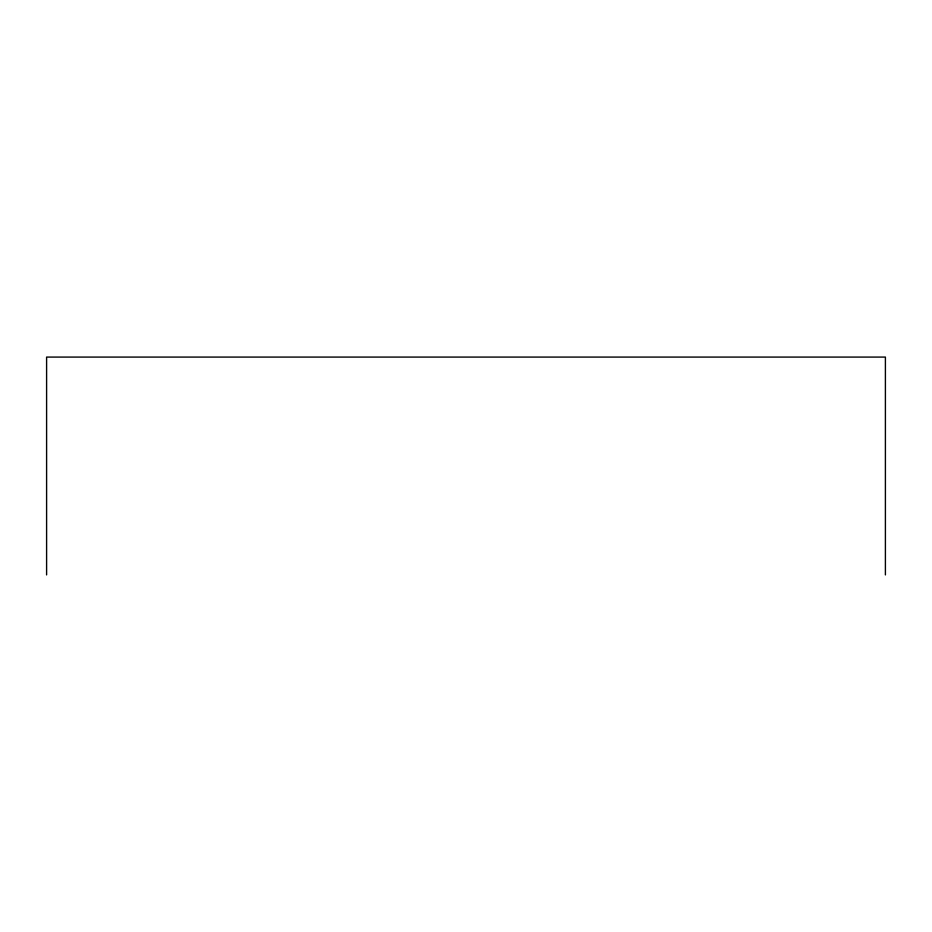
<?xml version="1.0" encoding="UTF-8"?>
<svg xmlns="http://www.w3.org/2000/svg" width="932" height="932" viewBox="0 0 932 932"><rect width="100%" height="100%" fill="white"/><g stroke="black" fill="none" stroke-linecap="round" stroke-linejoin="round"><path stroke-width="1.4" d="M885.4 574.916L885.4 357.084L46.6 357.084L46.6 574.916"/></g></svg>
